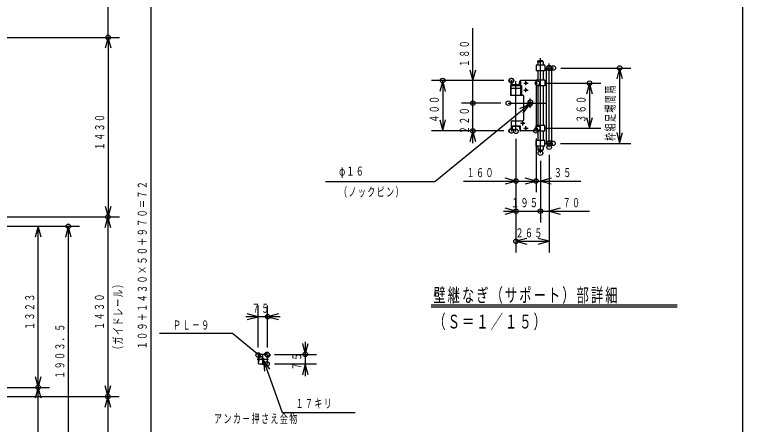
# Model space of a CAD drawing. Units: millimetres, scale not verified, with parts at other scales. Extents: x -8373 to 8307, y -5807 to 5773.
# Drawn here: x 2508 to 8307, y -2550 to 715 of the extents above; entities that cross this region are included whole.
import ezdxf

# ---------------------------------------------------------------- set-up
doc = ezdxf.new("R2010")
doc.units = ezdxf.units.MM
doc.header["$LTSCALE"] = 20
doc.layers.add('0-0_L-1-1', color=4, linetype='Continuous')
doc.layers.add('1-2_NTEXT', color=7, linetype='Continuous')
doc.styles.add('ＭＳ ゴシック', font='')
doc.styles.get('ＭＳ ゴシック').set_extended_font_data('MS Gothic')

msp = doc.modelspace()

# ---------------------------------------------------------------- linework, layer by layer
at = {"layer": '0-0_L-1-1'}
for p, q in [((8307.35, 5772.75), (8307.35, -5807.25)), ((3592.48, 1963.01), (3592.48, -3865.99)), ((3251.2, 993.01), (3251.2, 533.01)), ((6159.19, 9.14), (6159.19, 606.14)), ((514.76, 533.01), (3341.2, 533.01)), ((514.76, 533.01), (3343.2, 533.01)), ((3253.2, 533.01), (3253.2, -896.99)), ((6697.69, -388.93), (6697.69, 367.11)), ((6662.69, 311.64), (6662.69, 266.64)), ((6732.69, 311.64), (6662.69, 311.64)), ((6676.34, 339.17), (6676.34, 311.64)), ((6719.04, 339.17), (6719.04, 311.64)), ((6767.69, -341.01), (6767.69, 324.26)), ((6676.34, 266.64), (6676.34, 191.64)), ((6719.04, 266.64), (6719.04, 191.64)), ((6734.34, 289.14), (6801.04, 289.14)), ((6746.34, -310.86), (6746.34, 289.14)), ((6789.04, -310.86), (6789.04, 289.14)), ((6861.04, 289.14), (7419.04, 289.14)), ((7329.04, 289.14), (7329.04, -310.86)), ((6407, 189.14), (5829.19, 189.14)), ((5919.19, 189.14), (5919.19, -210.86)), ((6405.19, 189.14), (6069.19, 189.14)), ((6465.19, 74.14), (6465.19, 189.14)), ((6467, 189.14), (6465.19, 189.14)), ((6473.08, 161.44), (6470.98, 185.49)), ((6502.69, -215.6), (6502.69, 184.26)), ((6532.3, 161.44), (6534.4, 185.49)), ((6662.69, 189.14), (6538.39, 189.14)), ((6540.19, 189.14), (6540.19, 74.14)), ((6582.69, 152.14), (6582.69, 186.14)), ((6662.69, 191.64), (6662.69, 146.64)), ((6732.69, 191.64), (6662.69, 191.64)), ((6662.69, 189.14), (6662.69, -210.86)), ((6459.19, 149.14), (6546.19, 149.14)), ((6459.19, 149.14), (6459.19, 74.14)), ((6465.19, 129.14), (6540.19, 129.14)), ((6524.33, 154.14), (6481.05, 154.14)), ((6546.19, 149.14), (6546.19, 74.14)), ((6565.69, 169.14), (6599.69, 169.14)), ((6582.69, 97.14), (6582.69, 131.14)), ((6652.57, 169.14), (6674.81, 169.14)), ((6676.34, 146.64), (6676.34, -168.36)), ((6719.04, 146.64), (6719.04, -168.36)), ((6734.81, 169.14), (7179.04, 169.14)), ((7089.04, 169.14), (7089.04, -190.86)), ((6459.19, 74.14), (6555.19, 74.14)), ((6565.19, -120.86), (6565.19, 64.14)), ((6565.69, 114.14), (6599.69, 114.14)), ((6382.03, 9.14), (6069.19, 9.14)), ((6382.03, 9.14), (6069.19, 9.14)), ((6159.19, -309.86), (6159.19, 9.14)), ((6442.03, 9.14), (6739.67, 9.14)), ((6619.19, 16.07), (6611.19, 2.21)), ((6611.19, 16.07), (6619.19, 2.21)), ((6611.32, 16.14), (6619.07, 16.14)), ((6611.32, 2.14), (6619.07, 2.14)), ((6611.73, 15.14), (6618.66, 15.14)), ((6611.73, 3.14), (6618.66, 3.14)), ((6612.31, 14.14), (6618.08, 14.14)), ((6612.31, 4.14), (6618.08, 4.14)), ((6612.88, 13.14), (6617.5, 13.14)), ((6612.88, 5.14), (6617.5, 5.14)), ((6613.46, 12.14), (6616.92, 12.14)), ((6613.46, 6.14), (6616.92, 6.14)), ((6614.04, 11.14), (6616.35, 11.14)), ((6614.04, 7.14), (6616.35, 7.14)), ((6614.62, 10.14), (6615.77, 10.14)), ((6614.62, 8.14), (6615.77, 8.14)), ((6615.19, -28.86), (6615.19, 47.14)), ((6465.19, -140.86), (6465.19, -210.86)), ((6465.19, -170.86), (6540.19, -170.86)), ((6475.19, -130.86), (6555.19, -130.86)), ((6540.19, -150.86), (6574.19, -150.86)), ((6540.19, -210.86), (6540.19, -170.86)), ((6557.19, -167.86), (6557.19, -133.86)), ((6582.69, -207.86), (6582.69, -173.86)), ((6662.69, -213.36), (6662.69, -168.36)), ((6405.19, -210.86), (5829.19, -210.86)), ((6407, -210.86), (6069.19, -210.86)), ((6467, -210.86), (6465.19, -210.86)), ((6473.08, -183.16), (6470.98, -207.21)), ((6524.33, -175.86), (6481.05, -175.86)), ((6532.3, -183.16), (6534.4, -207.21)), ((6662.69, -210.86), (6538.39, -210.86)), ((6565.69, -190.86), (6599.69, -190.86)), ((6649.7, -190.86), (6676.96, -190.86)), ((6732.69, -213.36), (6662.69, -213.36)), ((6676.34, -213.36), (6676.34, -288.36)), ((6719.04, -213.36), (6719.04, -288.36)), ((6736.96, -190.86), (7179.04, -190.86)), ((6502.69, -275.6), (6502.69, -1180.86)), ((6502.69, -275.6), (6502.69, -940.86)), ((6502.69, -275.6), (6502.69, -700.86)), ((6662.69, -270.86), (6662.69, -700.86)), ((6662.69, -270.86), (6662.69, -700.86)), ((6662.69, -333.36), (6662.69, -288.36)), ((6732.69, -333.36), (6662.69, -333.36)), ((6676.34, -333.36), (6676.34, -360.88)), ((6719.04, -333.36), (6719.04, -360.88)), ((6737.54, -310.86), (6797.84, -310.86)), ((6857.84, -310.86), (7419.04, -310.86)), ((6767.69, -401.01), (6767.69, -1180.86)), ((6767.69, -401.01), (6767.69, -940.86)), ((6697.69, -448.93), (6697.69, -940.86)), ((6697.69, -448.93), (6697.69, -940.86)), ((6697.69, -448.93), (6697.69, -700.86)), ((6085.69, -610.86), (6662.69, -610.86)), ((6662.69, -610.86), (7018.69, -610.86)), ((6403.69, -850.86), (6697.69, -850.86)), ((6697.69, -850.86), (7088.69, -850.86)), ((512.76, -896.99), (3343.2, -896.99)), ((512.76, -896.99), (3341.2, -896.99)), ((3251.2, -896.99), (3251.2, -2326.99)), ((44.76, -971.49), (3026.06, -971.49)), ((44.76, -971.49), (2786.06, -971.49)), ((2696.06, -2254.49), (2696.06, -971.49)), ((2936.06, -971.49), (2936.06, -2840.99)), ((6502.69, -1090.86), (6767.69, -1090.86)), ((4449.12, -1936.77), (4449.12, -1601.77)), ((4524.12, -1936.77), (4524.12, -1601.77)), ((5827.95, -1597.42), (7786.65, -1597.42)), ((5827.95, -1612.42), (7786.65, -1612.42)), ((4623.12, -1691.77), (4350.12, -1691.77)), ((4824.12, -1892.77), (4824.12, -2165.77)), ((4442.04, -2029.27), (4530.59, -2029.27)), ((4445.82, -2011.77), (4457.5, -2011.77)), ((4452.12, -2007.62), (4452.12, -2051.6)), ((4455.12, -2011.77), (4455.12, -2046.77)), ((4486.62, -2074.06), (4486.62, -1986.71)), ((4524.12, -2061.77), (4524.12, -1996.77)), ((4579.12, -1991.77), (4914.12, -1991.77)), ((4445.82, -2046.77), (4457.5, -2046.77)), ((4519.12, -2066.77), (4524.12, -2061.77)), ((4579.12, -2066.77), (4914.12, -2066.77)), ((433.76, -2254.49), (2786.06, -2254.49)), ((433.76, -2254.49), (2786.06, -2254.49)), ((2696.06, -3484.49), (2696.06, -2254.49)), ((512.76, -2326.99), (3341.2, -2326.99)), ((512.76, -2326.99), (3341.2, -2326.99)), ((3251.2, -2326.99), (3251.2, -3756.99))]:
    msp.add_line(p, q, dxfattribs=at)
for points in [[(3276.49, 446.07), (3253.2, 533.01), (3229.9, 446.07)], [(6676.67, 338.27), (6676.53, 338.56), (6676.42, 338.85), (6676.34, 339.17), (6676.3, 339.5), (6676.29, 339.84), (6676.32, 340.2), (6676.37, 340.57), (6676.45, 340.95), (6676.57, 341.35), (6676.71, 341.74), (6676.87, 342.15), (6677.06, 342.55), (6677.28, 342.96), (6677.51, 343.37), (6677.77, 343.78), (6678.05, 344.19), (6678.35, 344.59), (6678.66, 344.99), (6678.99, 345.38), (6679.34, 345.76), (6679.7, 346.13), (6680.08, 346.48), (6680.46, 346.83), (6680.86, 347.15), (6681.27, 347.46), (6681.68, 347.76), (6682.1, 348.03), (6682.53, 348.28), (6682.96, 348.5), (6683.4, 348.7), (6683.84, 348.88), (6684.28, 349.02), (6684.72, 349.14), (6685.16, 349.22), (6685.6, 349.27), (6686.04, 349.3), (6686.47, 349.29), (6686.91, 349.26), (6687.35, 349.2)], [(6687.35, 349.2), (6687.78, 349.12), (6688.21, 349.01), (6688.65, 348.88), (6689.08, 348.72), (6689.51, 348.55), (6689.94, 348.35), (6690.37, 348.14), (6690.8, 347.91), (6691.23, 347.66), (6691.66, 347.4), (6692.08, 347.12), (6692.51, 346.82), (6692.94, 346.52), (6693.36, 346.2), (6693.79, 345.87), (6694.22, 345.53), (6694.64, 345.19), (6695.07, 344.83), (6695.49, 344.47), (6695.92, 344.11), (6696.34, 343.74), (6696.77, 343.37), (6697.19, 342.99), (6697.62, 342.62), (6719.04, 339.17)], [(6732.69, 311.64), (6732.69, 266.64), (6662.69, 266.64)], [(6691.54, 338.13), (6691.19, 337.93), (6690.83, 337.73), (6690.47, 337.54), (6690.11, 337.36), (6689.74, 337.19), (6689.36, 337.03), (6688.98, 336.87), (6688.59, 336.72), (6688.19, 336.59), (6687.78, 336.46), (6687.37, 336.35), (6686.94, 336.24), (6686.51, 336.15), (6686.07, 336.07), (6685.62, 336), (6685.17, 335.94), (6684.71, 335.89), (6684.25, 335.86), (6683.79, 335.83), (6683.33, 335.83), (6682.87, 335.83), (6682.42, 335.84), (6681.97, 335.87), (6681.53, 335.92), (6681.09, 335.97), (6680.67, 336.04), (6680.25, 336.12), (6679.85, 336.22), (6679.46, 336.33), (6679.09, 336.46), (6678.74, 336.6), (6678.4, 336.76), (6678.08, 336.93), (6677.78, 337.11), (6677.51, 337.31), (6677.26, 337.53), (6677.03, 337.76), (6676.83, 338.01), (6676.67, 338.27)], [(6705.61, 347.21), (6705.22, 347.09), (6704.83, 346.96), (6704.44, 346.81), (6704.05, 346.65), (6703.65, 346.48), (6703.26, 346.29), (6702.87, 346.09), (6702.48, 345.89), (6702.1, 345.67), (6701.71, 345.45), (6701.32, 345.21), (6700.94, 344.98), (6700.56, 344.73), (6700.18, 344.48), (6699.8, 344.22), (6699.43, 343.96), (6699.06, 343.69), (6698.69, 343.43), (6698.33, 343.16), (6697.97, 342.89), (6697.62, 342.62), (6697.27, 342.34), (6696.92, 342.07), (6696.58, 341.81), (6696.24, 341.54), (6695.9, 341.27), (6695.56, 341.01), (6695.23, 340.75), (6694.9, 340.49), (6694.57, 340.23), (6694.24, 339.98), (6693.9, 339.73), (6693.57, 339.49), (6693.24, 339.25), (6692.9, 339.01), (6692.57, 338.78), (6692.23, 338.56), (6691.88, 338.34), (6691.54, 338.13)], [(6719.04, 339.17), (6718.73, 339.55), (6718.41, 339.94), (6718.09, 340.33), (6717.78, 340.71), (6717.46, 341.09), (6717.14, 341.47), (6716.82, 341.84), (6716.5, 342.21), (6716.18, 342.57), (6715.86, 342.93), (6715.54, 343.28), (6715.21, 343.62), (6714.89, 343.95), (6714.56, 344.27), (6714.23, 344.58), (6713.9, 344.88), (6713.57, 345.17), (6713.23, 345.44), (6712.9, 345.71), (6712.56, 345.96), (6712.22, 346.19), (6711.87, 346.41), (6711.53, 346.61), (6711.18, 346.79), (6710.83, 346.96), (6710.48, 347.11), (6710.12, 347.24), (6709.76, 347.35), (6709.4, 347.44), (6709.03, 347.51), (6708.66, 347.55), (6708.29, 347.58), (6707.91, 347.58), (6707.53, 347.57), (6707.15, 347.53), (6706.77, 347.48), (6706.38, 347.41), (6705.99, 347.32), (6705.61, 347.21)], [(6135.9, 276.07), (6159.19, 189.14), (6182.49, 276.07)], [(7352.34, 202.21), (7329.04, 289.14), (7305.75, 202.21)], [(5942.49, 102.21), (5919.19, 189.14), (5895.9, 102.21)], [(6732.69, 191.64), (6732.69, 146.64), (6662.69, 146.64)], [(7112.34, 82.21), (7089.04, 169.14), (7065.75, 82.21)], [(6613.38, 1.35), (5856.41, -617.2), (4986.41, -617.2)], [(6151.69, 9.14), (6166.69, 9.14), (6151.69, 9.14)], [(6151.69, 9.14), (6166.69, 9.14), (6151.69, 9.14)], [(6560.81, -71.7), (6613.38, 1.35), (6531.33, -35.62)], [(7065.75, -103.93), (7089.04, -190.86), (7112.34, -103.93)], [(5895.9, -123.93), (5919.19, -210.86), (5942.49, -123.93)], [(6732.69, -213.36), (6732.69, -168.36), (6662.69, -168.36)], [(6182.49, -297.79), (6159.19, -210.86), (6135.9, -297.79)], [(7305.75, -223.93), (7329.04, -310.86), (7352.34, -223.93)], [(6732.69, -333.36), (6732.69, -288.36), (6662.69, -288.36)], [(6676.67, -359.99), (6676.53, -360.27), (6676.42, -360.57), (6676.34, -360.88), (6676.3, -361.21), (6676.29, -361.56), (6676.32, -361.92), (6676.37, -362.29), (6676.45, -362.67), (6676.57, -363.06), (6676.71, -363.46), (6676.87, -363.86), (6677.06, -364.27), (6677.28, -364.68), (6677.51, -365.09), (6677.77, -365.5), (6678.05, -365.91), (6678.35, -366.31), (6678.66, -366.7), (6678.99, -367.09), (6679.34, -367.47), (6679.7, -367.84), (6680.08, -368.2), (6680.46, -368.54), (6680.86, -368.87), (6681.27, -369.18), (6681.68, -369.47), (6682.1, -369.74), (6682.53, -369.99), (6682.96, -370.22), (6683.4, -370.42), (6683.84, -370.59), (6684.28, -370.74), (6684.72, -370.85), (6685.16, -370.94), (6685.6, -370.99), (6686.04, -371.02), (6686.47, -371.01), (6686.91, -370.98), (6687.35, -370.92)], [(6691.54, -359.85), (6691.19, -359.65), (6690.83, -359.45), (6690.47, -359.26), (6690.11, -359.08), (6689.74, -358.91), (6689.36, -358.74), (6688.98, -358.59), (6688.59, -358.44), (6688.19, -358.31), (6687.78, -358.18), (6687.37, -358.06), (6686.94, -357.96), (6686.51, -357.87), (6686.07, -357.78), (6685.62, -357.71), (6685.17, -357.66), (6684.71, -357.61), (6684.25, -357.57), (6683.79, -357.55), (6683.33, -357.54), (6682.87, -357.55), (6682.42, -357.56), (6681.97, -357.59), (6681.53, -357.63), (6681.09, -357.69), (6680.67, -357.76), (6680.25, -357.84), (6679.85, -357.94), (6679.46, -358.05), (6679.09, -358.18), (6678.74, -358.32), (6678.4, -358.47), (6678.08, -358.64), (6677.78, -358.83), (6677.51, -359.03), (6677.26, -359.25), (6677.03, -359.48), (6676.83, -359.73), (6676.67, -359.99)], [(6687.35, -370.92), (6687.78, -370.84), (6688.21, -370.73), (6688.65, -370.6), (6689.08, -370.44), (6689.51, -370.27), (6689.94, -370.07), (6690.37, -369.86), (6690.8, -369.63), (6691.23, -369.38), (6691.66, -369.11), (6692.08, -368.83), (6692.51, -368.54), (6692.94, -368.23), (6693.36, -367.92), (6693.79, -367.59), (6694.22, -367.25), (6694.64, -366.9), (6695.07, -366.55), (6695.49, -366.19), (6695.92, -365.83), (6696.34, -365.46), (6696.77, -365.08), (6697.19, -364.71), (6697.62, -364.33), (6719.04, -360.88)], [(6705.61, -368.93), (6705.22, -368.81), (6704.83, -368.68), (6704.44, -368.53), (6704.05, -368.37), (6703.65, -368.19), (6703.26, -368.01), (6702.87, -367.81), (6702.48, -367.61), (6702.1, -367.39), (6701.71, -367.17), (6701.32, -366.93), (6700.94, -366.69), (6700.56, -366.45), (6700.18, -366.19), (6699.8, -365.94), (6699.43, -365.68), (6699.06, -365.41), (6698.69, -365.14), (6698.33, -364.88), (6697.97, -364.6), (6697.62, -364.33), (6697.27, -364.06), (6696.92, -363.79), (6696.58, -363.52), (6696.24, -363.26), (6695.9, -362.99), (6695.56, -362.72), (6695.23, -362.46), (6694.9, -362.2), (6694.57, -361.95), (6694.24, -361.7), (6693.9, -361.45), (6693.57, -361.2), (6693.24, -360.96), (6692.9, -360.73), (6692.57, -360.5), (6692.23, -360.28), (6691.88, -360.06), (6691.54, -359.85)], [(6719.04, -360.88), (6718.73, -361.27), (6718.41, -361.66), (6718.09, -362.05), (6717.78, -362.43), (6717.46, -362.81), (6717.14, -363.19), (6716.82, -363.56), (6716.5, -363.93), (6716.18, -364.29), (6715.86, -364.65), (6715.54, -365), (6715.21, -365.33), (6714.89, -365.67), (6714.56, -365.99), (6714.23, -366.3), (6713.9, -366.6), (6713.57, -366.89), (6713.23, -367.16), (6712.9, -367.42), (6712.56, -367.67), (6712.22, -367.91), (6711.87, -368.12), (6711.53, -368.33), (6711.18, -368.51), (6710.83, -368.68), (6710.48, -368.83), (6710.12, -368.96), (6709.76, -369.07), (6709.4, -369.16), (6709.03, -369.22), (6708.66, -369.27), (6708.29, -369.3), (6707.91, -369.3), (6707.53, -369.28), (6707.15, -369.25), (6706.77, -369.19), (6706.38, -369.12), (6705.99, -369.04), (6705.61, -368.93)], [(6415.76, -634.15), (6502.69, -610.86), (6415.76, -587.57)], [(6575.76, -634.15), (6662.69, -610.86), (6575.76, -587.57)], [(6655.19, -610.86), (6670.19, -610.86), (6655.19, -610.86)], [(6784.63, -587.57), (6697.69, -610.86), (6784.63, -634.15)], [(3229.9, -810.06), (3253.2, -896.99), (3276.49, -810.06)], [(6415.76, -874.15), (6502.69, -850.86), (6415.76, -827.57)], [(6690.19, -850.86), (6705.19, -850.86), (6690.19, -850.86)], [(6854.62, -827.57), (6767.69, -850.86), (6854.62, -874.15)], [(3274.49, -983.93), (3251.2, -896.99), (3227.9, -983.93)], [(2719.36, -1058.43), (2696.06, -971.49), (2672.77, -1058.43)], [(2959.36, -1058.43), (2936.06, -971.49), (2912.77, -1058.43)], [(6589.63, -1067.57), (6502.69, -1090.86), (6589.63, -1114.15)], [(6680.76, -1114.15), (6767.69, -1090.86), (6680.76, -1067.57)], [(4362.19, -1715.07), (4449.12, -1691.77), (4362.19, -1668.48)], [(4611.06, -1668.48), (4524.12, -1691.77), (4611.06, -1715.07)], [(4470.44, -2011.38), (4245.3, -1825.19), (3663.3, -1825.19)], [(4800.83, -1904.84), (4824.12, -1991.77), (4847.42, -1904.84)], [(4524.12, -1996.77), (4519.12, -1991.77), (4454.12, -1991.77), (4449.12, -1996.77), (4449.12, -2061.77), (4454.12, -2066.77), (4519.12, -2066.77)], [(4462.94, -2011.38), (4477.94, -2011.38), (4462.94, -2011.38)], [(4542.3, -2110.52), (4491.2, -2036.44), (4498.41, -2126.15)], [(4491.2, -2036.44), (4639.66, -2453.41), (5221.66, -2453.41)], [(4847.42, -2153.71), (4824.12, -2066.77), (4800.83, -2153.71)], [(2672.77, -2167.56), (2696.06, -2254.49), (2719.36, -2167.56)], [(2719.36, -2341.43), (2696.06, -2254.49), (2672.77, -2341.43)], [(3227.9, -2240.06), (3251.2, -2326.99), (3274.49, -2240.06)], [(3274.49, -2413.93), (3251.2, -2326.99), (3227.9, -2413.93)]]:
    msp.add_lwpolyline(points, dxfattribs=at)
for centre, radius in [((3253.2, 533.01), 18), ((6767.69, 289.14), 21.35), ((6767.69, 289.14), 18.15), ((6801.04, 289.14), 18), ((7329.04, 289.14), 18), ((5919.19, 189.14), 18), ((6465.19, 189.14), 18), ((6467, 189.14), 18), ((6582.69, 169.14), 7), ((6674.81, 169.14), 18), ((7089.04, 169.14), 18), ((6582.69, 114.14), 7), ((6159.19, 9.14), 18), ((6442.03, 9.14), 18), ((6442.03, 9.14), 18), ((6613.38, 1.35), 18), ((6617, 16.93), 18), ((6615.19, 9.14), 8), ((6557.19, -150.86), 7), ((6676.96, -190.86), 18), ((6159.19, -210.86), 18), ((6465.19, -210.86), 18), ((6467, -210.86), 18), ((6502.69, -215.6), 18), ((6502.69, -215.6), 18), ((6502.69, -215.6), 18), ((6582.69, -190.86), 7), ((6662.69, -210.86), 18), ((6662.69, -210.86), 18), ((6767.69, -310.86), 21.35), ((6767.69, -310.86), 18.15), ((6767.69, -341.01), 18), ((6767.69, -341.01), 18), ((6797.84, -310.86), 18), ((6697.69, -388.93), 18), ((6697.69, -388.93), 18), ((6697.69, -388.93), 18), ((6502.69, -610.86), 18), ((6662.69, -610.86), 18), ((6502.69, -850.86), 18), ((6697.69, -850.86), 18), ((3251.2, -896.99), 18), ((2936.06, -971.49), 18), ((6502.69, -1090.86), 18), ((4524.12, -1691.77), 18), ((4449.12, -1996.77), 18), ((4486.62, -2029.27), 8.5), ((4519.12, -1991.77), 18), ((4524.12, -1996.77), 18), ((4824.12, -1991.77), 18), ((4519.12, -2066.77), 18), ((2696.06, -2254.49), 18), ((3251.2, -2326.99), 18)]:
    msp.add_circle(centre, radius, dxfattribs=at)
for centre, radius, start, end in [((6467, 185.14), 4, 5, 90), ((6538.39, 185.14), 4, 90, 175), ((6481.05, 162.14), 8, 185, 270), ((6524.33, 162.14), 8, 270, 355), ((6555.19, 64.14), 10, 0, 90), ((6475.19, -140.86), 10, 90, 180), ((6555.19, -120.86), 10, 270, 0), ((6467, -206.86), 4, 270, 355), ((6481.05, -183.86), 8, 90, 175), ((6524.33, -183.86), 8, 5, 90), ((6538.39, -206.86), 4, 185, 270), ((4452.12, -2011.77), 3, 0, 180), ((4452.12, -2046.77), 3, 180, 0)]:
    msp.add_arc(centre, radius, start, end, dxfattribs=at)

# ---------------------------------------------------------------- texts
at = {"layer": '1-2_NTEXT', "char_height": 70.38, "attachment_point": 7, "rotation": 90, "style": 'ＭＳ ゴシック'}
for s, insert in [('\\T1.17;\\W0.65;１８０', (6129.19, 296.14)), ('\\T1.17;\\W0.65;枠組足場間隔', (7299.04, -290.86)), ('\\T1.17;\\W0.65;４００', (5889.19, -146.86)), ('\\T1.17;\\W0.65;３６０', (7059.04, -146.86)), ('\\T1.17;\\W0.65;２２０', (6129.19, -236.86)), ('\\T1.17;\\W0.65;１４３０', (3223.2, -365.99)), ('\\T1.17;\\W0.65;１０９＋１４３０×５０＋９７０＝７２', (3562.48, -1951.49)), ('\\T1.17;\\W0.65;（ガイドレール）', (3377.2, -1987.99)), ('\\T1.17;\\W0.65;１３２３', (2666.06, -1796.99)), ('\\T1.17;\\W0.65;１４３０', (3221.2, -1795.99)), ('\\T1.17;\\W0.65;１９０３．５', (2906.06, -2186.24)), ('\\T1.17;\\W0.65;７５', (4794.12, -2117.27))]:
    msp.add_mtext(s, dxfattribs=dict(at, insert=insert))
at = {"layer": '1-2_NTEXT', "attachment_point": 7, "style": 'ＭＳ ゴシック'}
for s, insert, char_height in [('\\T1.17;\\W0.65;φ１６', (5093.41, -587.2), 70.38), ('\\T1.17;\\W0.65;１６０', (6109.89, -580.86), 70.38), ('\\T1.17;\\W0.65;３５', (6804.69, -580.86), 70.38), ('\\T1.17;\\W0.65;（ノックピン）', (5093.41, -743.2), 70.38), ('\\T1.17;\\W0.65;１９５', (6464.19, -820.86), 70.38), ('\\T1.17;\\W0.65;７０', (6874.69, -820.86), 70.38), ('\\T1.17;\\W0.65;２６５', (6499.19, -1060.86), 70.38), ('\\T1.17;\\W0.65;壁継なぎ（サポート）部詳細', (5844.8, -1589.92), 110), ('\\T1.17;\\W0.65;７５', (4398.62, -1661.77), 70.38), ('\\T1.17;\\W0.65;（Ｓ＝１／１５）', (5844.8, -1799.92), 110), ('\\T1.17;\\W0.65;ＰＬ－９', (3770.3, -1795.19), 70.38), ('\\T1.17;\\W0.65;１７キリ', (4746.66, -2423.41), 70.38), ('\\T1.17;\\W0.65;アンカ－押さえ金物', (4097.06, -2547.26), 70.38)]:
    msp.add_mtext(s, dxfattribs=dict(at, insert=insert, char_height=char_height))

doc.saveas('drawing.dxf')
